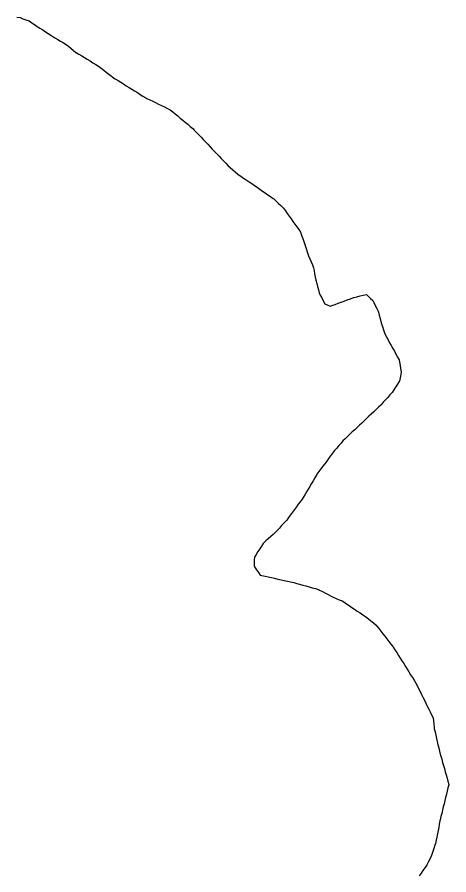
# Model space of a CAD drawing. Header units: millimetres. Extents: x 0 to 2762, y 6 to 2482.
# Drawn here: x 986.6 to 1118.6, y 1112.4 to 1375 of the extents above; entities that cross this region are included whole.
import ezdxf

# ---------------------------------------------------------------- set-up
doc = ezdxf.new("R2010")
doc.units = ezdxf.units.MM
doc.layers.add('ALL_HOLES', color=1, linetype='Continuous')
doc.layers.add('OUTLINE_ISLAND_01_HOLE_116', color=1, linetype='Continuous')

msp = doc.modelspace()

# ---------------------------------------------------------------- linework, layer by layer
at = {"layer": 'ALL_HOLES'}
msp.add_lwpolyline([(986.5552, 1374.9956), (987.5429, 1374.8391), (988.3738, 1374.5283), (989.3104, 1374.1779), (990.247, 1373.8275), (990.2487, 1373.8264), (991.0858, 1373.2793), (991.9229, 1372.7323), (992.76, 1372.1853), (993.5971, 1371.6383), (994.4342, 1371.0912), (995.2714, 1370.5442), (996.1085, 1369.9972), (996.9456, 1369.4502), (997.7827, 1368.9031), (998.1789, 1368.673), (999.0436, 1368.1708), (999.9083, 1367.6686), (1000.7731, 1367.1664), (1001.6378, 1366.6641), (1002.2896, 1366.1117), (1003.0524, 1365.4651), (1003.8153, 1364.8185), (1004.5781, 1364.1719), (1004.6344, 1364.1383), (1005.4931, 1363.6259), (1006.3518, 1363.1134), (1007.2105, 1362.601), (1008.0692, 1362.0885), (1008.9279, 1361.576), (1009.7866, 1361.0636), (1010.6454, 1360.5511), (1011.5041, 1360.0387), (1011.5196, 1360.0262), (1012.2978, 1359.3981), (1013.076, 1358.7701), (1013.8542, 1358.1421), (1014.6324, 1357.5141), (1015.4106, 1356.8861), (1015.7544, 1356.6706), (1016.6017, 1356.1394), (1017.4489, 1355.6082), (1018.2962, 1355.0771), (1019.1435, 1354.5459), (1019.9907, 1354.0147), (1020.838, 1353.4836), (1021.6853, 1352.9524), (1022.5325, 1352.4212), (1023.3798, 1351.8901), (1024.2271, 1351.3589), (1025.0743, 1350.8277), (1025.9216, 1350.2966), (1026.2547, 1350.1344), (1027.1538, 1349.6967), (1028.053, 1349.259), (1028.9521, 1348.8214), (1029.8512, 1348.3837), (1030.7503, 1347.946), (1031.6495, 1347.5083), (1032.5486, 1347.0706), (1033.4477, 1346.6329), (1034.1641, 1346.0381), (1034.9334, 1345.3993), (1035.7028, 1344.7605), (1036.4722, 1344.1217), (1037.2415, 1343.4829), (1038.0109, 1342.8441), (1038.7802, 1342.2052), (1039.5496, 1341.5664), (1040.319, 1340.9276), (1040.7867, 1340.4326), (1041.4736, 1339.7058), (1042.1604, 1338.979), (1042.8473, 1338.2522), (1043.5341, 1337.5254), (1044.2209, 1336.7986), (1044.9078, 1336.0718), (1045.5946, 1335.3449), (1046.2815, 1334.6181), (1046.9683, 1333.8913), (1047.6551, 1333.1645), (1048.342, 1332.4377), (1049.0288, 1331.7109), (1049.7156, 1330.9841), (1050.4025, 1330.2573), (1051.0893, 1329.5305), (1051.7844, 1328.9325), (1052.5424, 1328.2803), (1053.3005, 1327.6281), (1054.0586, 1326.9759), (1054.214, 1326.8692), (1055.0383, 1326.3031), (1055.8627, 1325.737), (1056.687, 1325.1709), (1057.5114, 1324.6049), (1058.3357, 1324.0388), (1059.1601, 1323.4727), (1059.9844, 1322.9066), (1060.8088, 1322.3405), (1061.6331, 1321.7744), (1062.4575, 1321.2084), (1063.2818, 1320.6423), (1064.1062, 1320.0762), (1064.9305, 1319.5101), (1065.0745, 1319.3742), (1065.8017, 1318.6878), (1066.529, 1318.0015), (1067.2562, 1317.3151), (1067.9835, 1316.6287), (1068.0596, 1316.5215), (1068.6385, 1315.7062), (1069.2174, 1314.8908), (1069.7964, 1314.0754), (1070.3753, 1313.26), (1070.9542, 1312.4446), (1071.5331, 1311.6293), (1072.1121, 1310.8139), (1072.691, 1309.9985), (1073.2699, 1309.1831), (1073.3776, 1308.8646), (1073.6979, 1307.9172), (1074.0181, 1306.9699), (1074.3384, 1306.0226), (1074.6586, 1305.0752), (1074.9789, 1304.1279), (1075.2991, 1303.1806), (1075.6194, 1302.2332), (1075.7412, 1301.9392), (1076.1242, 1301.0155), (1076.5072, 1300.0917), (1076.8901, 1299.168), (1077.2731, 1298.2442), (1077.3968, 1297.4532), (1077.5512, 1296.4652), (1077.7057, 1295.4772), (1077.7167, 1295.4347), (1077.9658, 1294.4662), (1078.215, 1293.4977), (1078.4642, 1292.5293), (1078.7134, 1291.5608), (1078.9625, 1290.5924), (1079.2934, 1289.9387), (1079.7449, 1289.0465), (1080.1965, 1288.1543), (1080.6481, 1287.262), (1081.4337, 1286.8989), (1082.3414, 1286.4792), (1082.8819, 1286.6844), (1083.8168, 1287.0392), (1084.7517, 1287.3941), (1085.6866, 1287.7489), (1086.6215, 1288.1038), (1087.5565, 1288.4587), (1088.4914, 1288.8135), (1089.4263, 1289.1684), (1089.5077, 1289.1876), (1090.4808, 1289.4177), (1091.454, 1289.6479), (1092.4271, 1289.878), (1093.4003, 1290.1081), (1093.9472, 1289.5931), (1094.6751, 1288.9075), (1095.4031, 1288.2219), (1095.6898, 1287.6388), (1096.131, 1286.7413), (1096.5721, 1285.8439), (1097.0133, 1284.9465), (1097.0792, 1284.6902), (1097.3285, 1283.7218), (1097.5778, 1282.7534), (1097.8271, 1281.7849), (1098.0763, 1280.8165), (1098.2817, 1280.2592), (1098.6276, 1279.3209), (1098.9734, 1278.3826), (1099.3192, 1277.4443), (1099.5214, 1277.0811), (1100.0079, 1276.2074), (1100.4943, 1275.3337), (1100.9808, 1274.46), (1101.4673, 1273.5864), (1101.9537, 1272.7127), (1102.4402, 1271.839), (1102.9267, 1270.9653), (1103.4132, 1270.0916), (1103.5329, 1269.3882), (1103.7008, 1268.4024), (1103.8687, 1267.4166), (1104.0366, 1266.4308), (1103.8813, 1265.5631), (1103.7052, 1264.5788), (1103.5291, 1263.5944), (1103.431, 1263.4442), (1102.8841, 1262.6071), (1102.3372, 1261.7699), (1101.7903, 1260.9327), (1101.2434, 1260.0955), (1101.2426, 1260.0946), (1100.5757, 1259.3495), (1099.9087, 1258.6044), (1099.2418, 1257.8592), (1098.5749, 1257.1141), (1097.908, 1256.369), (1097.8028, 1256.2692), (1097.0774, 1255.5809), (1096.3519, 1254.8926), (1095.6265, 1254.2043), (1094.9011, 1253.516), (1094.1757, 1252.8277), (1093.4502, 1252.1394), (1092.7248, 1251.4511), (1091.9994, 1250.7628), (1091.274, 1250.0745), (1090.5485, 1249.3862), (1089.8231, 1248.6979), (1089.0977, 1248.0096), (1088.3723, 1247.3213), (1087.6469, 1246.633), (1086.9214, 1245.9447), (1086.196, 1245.2564), (1085.6437, 1244.6163), (1084.9904, 1243.8592), (1084.3371, 1243.1021), (1083.6838, 1242.345), (1083.6564, 1242.3085), (1083.0566, 1241.5083), (1082.4567, 1240.7082), (1081.8569, 1239.9081), (1081.257, 1239.108), (1080.6572, 1238.3079), (1080.0574, 1237.5077), (1079.4575, 1236.7076), (1078.8577, 1235.9075), (1078.2578, 1235.1074), (1078.0936, 1234.8261), (1077.5892, 1233.9626), (1077.0848, 1233.0991), (1076.5805, 1232.2356), (1076.0761, 1231.3721), (1075.5717, 1230.5087), (1075.0674, 1229.6452), (1074.563, 1228.7817), (1074.0586, 1227.9182), (1073.7456, 1227.4892), (1073.1562, 1226.6815), (1072.5667, 1225.8737), (1071.9772, 1225.0659), (1071.3878, 1224.2581), (1070.7983, 1223.4503), (1070.2088, 1222.6425), (1069.6194, 1221.8347), (1069.0299, 1221.0269), (1068.8291, 1220.809), (1068.1514, 1220.0736), (1067.4738, 1219.3382), (1066.7961, 1218.6028), (1066.1184, 1217.8674), (1065.4408, 1217.1321), (1064.8962, 1216.6505), (1064.1471, 1215.9881), (1063.398, 1215.3257), (1062.6488, 1214.6633), (1061.8997, 1214.0009), (1061.8464, 1213.9178), (1061.3068, 1213.0759), (1060.7672, 1212.2339), (1060.2276, 1211.392), (1059.6879, 1210.5501), (1059.1483, 1209.7082), (1059.1239, 1208.9076), (1059.0935, 1207.9081), (1059.0631, 1206.9086), (1059.2195, 1206.6857), (1059.7941, 1205.8672), (1060.3687, 1205.0488), (1060.9433, 1204.2303), (1061.441, 1204.1171), (1062.4161, 1203.8955), (1063.3913, 1203.6738), (1064.3664, 1203.4521), (1065.3415, 1203.2304), (1066.3166, 1203.0087), (1067.2917, 1202.7871), (1068.2669, 1202.5654), (1069.242, 1202.3437), (1070.2171, 1202.122), (1071.1922, 1201.9003), (1072.1673, 1201.6786), (1072.988, 1201.4451), (1073.9498, 1201.1714), (1074.9117, 1200.8977), (1075.8735, 1200.624), (1076.8353, 1200.3503), (1077.7971, 1200.0766), (1078.7589, 1199.8029), (1079.0857, 1199.6299), (1079.9695, 1199.1621), (1080.8533, 1198.6942), (1081.7371, 1198.2264), (1082.6209, 1197.7585), (1083.2561, 1197.4817), (1084.1729, 1197.0822), (1085.0896, 1196.6828), (1086.0064, 1196.2833), (1086.4628, 1195.978), (1087.294, 1195.4221), (1088.1252, 1194.8662), (1088.9565, 1194.3103), (1089.7877, 1193.7544), (1090.6189, 1193.1984), (1091.4502, 1192.6425), (1092.2814, 1192.0866), (1093.1126, 1191.5307), (1093.2379, 1191.4301), (1094.0179, 1190.8043), (1094.7978, 1190.1784), (1095.5777, 1189.5525), (1096.3576, 1188.9267), (1096.5975, 1188.6198), (1097.2135, 1187.832), (1097.8294, 1187.0442), (1098.4454, 1186.2564), (1099.0613, 1185.4687), (1099.6772, 1184.6809), (1100.2932, 1183.8931), (1100.9091, 1183.1053), (1101.5251, 1182.3175), (1101.6116, 1182.1797), (1102.1438, 1181.3331), (1102.676, 1180.4865), (1103.2082, 1179.6399), (1103.7404, 1178.7932), (1104.2726, 1177.9466), (1104.8048, 1177.1), (1105.337, 1176.2534), (1105.8692, 1175.4067), (1106.4014, 1174.5601), (1106.9336, 1173.7135), (1107.4658, 1172.8669), (1107.9979, 1172.0202), (1108.5301, 1171.1736), (1108.9214, 1170.3804), (1109.3638, 1169.4836), (1109.8063, 1168.5868), (1110.2487, 1167.69), (1110.6911, 1166.7932), (1111.1335, 1165.8963), (1111.5759, 1164.9995), (1112.0183, 1164.1027), (1112.4607, 1163.2059), (1112.9031, 1162.3091), (1113.3455, 1161.4123), (1113.7879, 1160.5155), (1113.8828, 1159.5442), (1113.98, 1158.5489), (1114.0772, 1157.5537), (1114.1681, 1157.1538), (1114.3897, 1156.1787), (1114.6114, 1155.2036), (1114.833, 1154.2284), (1115.0547, 1153.2533), (1115.2763, 1152.2782), (1115.498, 1151.3031), (1115.7196, 1150.3279), (1115.876, 1149.7764), (1116.1487, 1148.8143), (1116.4215, 1147.8523), (1116.6942, 1146.8902), (1116.967, 1145.9281), (1117.2398, 1144.966), (1117.5125, 1144.0039), (1117.7853, 1143.0418), (1118.058, 1142.0798), (1118.3308, 1141.1177), (1118.6036, 1140.1556), (1118.5699, 1140.018), (1118.3324, 1139.0466), (1118.0949, 1138.0752), (1117.8574, 1137.1038), (1117.6198, 1136.1324), (1117.3823, 1135.161), (1117.1448, 1134.1897), (1116.9073, 1133.2183), (1116.6698, 1132.2469), (1116.4323, 1131.2755), (1116.1948, 1130.3041), (1115.9572, 1129.3327), (1115.8812, 1128.9423), (1115.6902, 1127.9607), (1115.4992, 1126.9791), (1115.3081, 1125.9975), (1115.1171, 1125.0159), (1114.9261, 1124.0343), (1114.7351, 1123.0528), (1114.544, 1122.0712), (1114.3567, 1121.4856), (1114.052, 1120.5331), (1113.7473, 1119.5807), (1113.4426, 1118.6282), (1113.2124, 1118.168), (1112.7651, 1117.2737), (1112.3178, 1116.3793), (1111.8704, 1115.4849), (1111.8394, 1115.4413), (1111.2598, 1114.6264), (1110.6802, 1113.8115), (1110.1006, 1112.9966), (1109.521, 1112.1817)], dxfattribs=at)
at = {"layer": 'OUTLINE_ISLAND_01_HOLE_116'}
msp.add_lwpolyline([(986.5552, 1374.9956), (987.5429, 1374.8391), (988.3738, 1374.5283), (989.3104, 1374.1779), (990.247, 1373.8275), (990.2487, 1373.8264), (991.0858, 1373.2793), (991.9229, 1372.7323), (992.76, 1372.1853), (993.5971, 1371.6383), (994.4342, 1371.0912), (995.2714, 1370.5442), (996.1085, 1369.9972), (996.9456, 1369.4502), (997.7827, 1368.9031), (998.1789, 1368.673), (999.0436, 1368.1708), (999.9083, 1367.6686), (1000.7731, 1367.1664), (1001.6378, 1366.6641), (1002.2896, 1366.1117), (1003.0524, 1365.4651), (1003.8153, 1364.8185), (1004.5781, 1364.1719), (1004.6344, 1364.1383), (1005.4931, 1363.6259), (1006.3518, 1363.1134), (1007.2105, 1362.601), (1008.0692, 1362.0885), (1008.9279, 1361.576), (1009.7866, 1361.0636), (1010.6454, 1360.5511), (1011.5041, 1360.0387), (1011.5196, 1360.0262), (1012.2978, 1359.3981), (1013.076, 1358.7701), (1013.8542, 1358.1421), (1014.6324, 1357.5141), (1015.4106, 1356.8861), (1015.7544, 1356.6706), (1016.6017, 1356.1394), (1017.4489, 1355.6082), (1018.2962, 1355.0771), (1019.1435, 1354.5459), (1019.9907, 1354.0147), (1020.838, 1353.4836), (1021.6853, 1352.9524), (1022.5325, 1352.4212), (1023.3798, 1351.8901), (1024.2271, 1351.3589), (1025.0743, 1350.8277), (1025.9216, 1350.2966), (1026.2547, 1350.1344), (1027.1538, 1349.6967), (1028.053, 1349.259), (1028.9521, 1348.8214), (1029.8512, 1348.3837), (1030.7503, 1347.946), (1031.6495, 1347.5083), (1032.5486, 1347.0706), (1033.4477, 1346.6329), (1034.1641, 1346.0381), (1034.9334, 1345.3993), (1035.7028, 1344.7605), (1036.4722, 1344.1217), (1037.2415, 1343.4829), (1038.0109, 1342.8441), (1038.7802, 1342.2052), (1039.5496, 1341.5664), (1040.319, 1340.9276), (1040.7867, 1340.4326), (1041.4736, 1339.7058), (1042.1604, 1338.979), (1042.8473, 1338.2522), (1043.5341, 1337.5254), (1044.2209, 1336.7986), (1044.9078, 1336.0718), (1045.5946, 1335.3449), (1046.2815, 1334.6181), (1046.9683, 1333.8913), (1047.6551, 1333.1645), (1048.342, 1332.4377), (1049.0288, 1331.7109), (1049.7156, 1330.9841), (1050.4025, 1330.2573), (1051.0893, 1329.5305), (1051.7844, 1328.9325), (1052.5424, 1328.2803), (1053.3005, 1327.6281), (1054.0586, 1326.9759), (1054.214, 1326.8692), (1055.0383, 1326.3031), (1055.8627, 1325.737), (1056.687, 1325.1709), (1057.5114, 1324.6049), (1058.3357, 1324.0388), (1059.1601, 1323.4727), (1059.9844, 1322.9066), (1060.8088, 1322.3405), (1061.6331, 1321.7744), (1062.4575, 1321.2084), (1063.2818, 1320.6423), (1064.1062, 1320.0762), (1064.9305, 1319.5101), (1065.0745, 1319.3742), (1065.8017, 1318.6878), (1066.529, 1318.0015), (1067.2562, 1317.3151), (1067.9835, 1316.6287), (1068.0596, 1316.5215), (1068.6385, 1315.7062), (1069.2174, 1314.8908), (1069.7964, 1314.0754), (1070.3753, 1313.26), (1070.9542, 1312.4446), (1071.5331, 1311.6293), (1072.1121, 1310.8139), (1072.691, 1309.9985), (1073.2699, 1309.1831), (1073.3776, 1308.8646), (1073.6979, 1307.9172), (1074.0181, 1306.9699), (1074.3384, 1306.0226), (1074.6586, 1305.0752), (1074.9789, 1304.1279), (1075.2991, 1303.1806), (1075.6194, 1302.2332), (1075.7412, 1301.9392), (1076.1242, 1301.0155), (1076.5072, 1300.0917), (1076.8901, 1299.168), (1077.2731, 1298.2442), (1077.3968, 1297.4532), (1077.5512, 1296.4652), (1077.7057, 1295.4772), (1077.7167, 1295.4347), (1077.9658, 1294.4662), (1078.215, 1293.4977), (1078.4642, 1292.5293), (1078.7134, 1291.5608), (1078.9625, 1290.5924), (1079.2934, 1289.9387), (1079.7449, 1289.0465), (1080.1965, 1288.1543), (1080.6481, 1287.262), (1081.4337, 1286.8989), (1082.3414, 1286.4792), (1082.8819, 1286.6844), (1083.8168, 1287.0392), (1084.7517, 1287.3941), (1085.6866, 1287.7489), (1086.6215, 1288.1038), (1087.5565, 1288.4587), (1088.4914, 1288.8135), (1089.4263, 1289.1684), (1089.5077, 1289.1876), (1090.4808, 1289.4177), (1091.454, 1289.6479), (1092.4271, 1289.878), (1093.4003, 1290.1081), (1093.9472, 1289.5931), (1094.6751, 1288.9075), (1095.4031, 1288.2219), (1095.6898, 1287.6388), (1096.131, 1286.7413), (1096.5721, 1285.8439), (1097.0133, 1284.9465), (1097.0792, 1284.6902), (1097.3285, 1283.7218), (1097.5778, 1282.7534), (1097.8271, 1281.7849), (1098.0763, 1280.8165), (1098.2817, 1280.2592), (1098.6276, 1279.3209), (1098.9734, 1278.3826), (1099.3192, 1277.4443), (1099.5214, 1277.0811), (1100.0079, 1276.2074), (1100.4943, 1275.3337), (1100.9808, 1274.46), (1101.4673, 1273.5864), (1101.9537, 1272.7127), (1102.4402, 1271.839), (1102.9267, 1270.9653), (1103.4132, 1270.0916), (1103.5329, 1269.3882), (1103.7008, 1268.4024), (1103.8687, 1267.4166), (1104.0366, 1266.4308), (1103.8813, 1265.5631), (1103.7052, 1264.5788), (1103.5291, 1263.5944), (1103.431, 1263.4442), (1102.8841, 1262.6071), (1102.3372, 1261.7699), (1101.7903, 1260.9327), (1101.2434, 1260.0955), (1101.2426, 1260.0946), (1100.5757, 1259.3495), (1099.9087, 1258.6044), (1099.2418, 1257.8592), (1098.5749, 1257.1141), (1097.908, 1256.369), (1097.8028, 1256.2692), (1097.0774, 1255.5809), (1096.3519, 1254.8926), (1095.6265, 1254.2043), (1094.9011, 1253.516), (1094.1757, 1252.8277), (1093.4502, 1252.1394), (1092.7248, 1251.4511), (1091.9994, 1250.7628), (1091.274, 1250.0745), (1090.5485, 1249.3862), (1089.8231, 1248.6979), (1089.0977, 1248.0096), (1088.3723, 1247.3213), (1087.6469, 1246.633), (1086.9214, 1245.9447), (1086.196, 1245.2564), (1085.6437, 1244.6163), (1084.9904, 1243.8592), (1084.3371, 1243.1021), (1083.6838, 1242.345), (1083.6564, 1242.3085), (1083.0566, 1241.5083), (1082.4567, 1240.7082), (1081.8569, 1239.9081), (1081.257, 1239.108), (1080.6572, 1238.3079), (1080.0574, 1237.5077), (1079.4575, 1236.7076), (1078.8577, 1235.9075), (1078.2578, 1235.1074), (1078.0936, 1234.8261), (1077.5892, 1233.9626), (1077.0848, 1233.0991), (1076.5805, 1232.2356), (1076.0761, 1231.3721), (1075.5717, 1230.5087), (1075.0674, 1229.6452), (1074.563, 1228.7817), (1074.0586, 1227.9182), (1073.7456, 1227.4892), (1073.1562, 1226.6815), (1072.5667, 1225.8737), (1071.9772, 1225.0659), (1071.3878, 1224.2581), (1070.7983, 1223.4503), (1070.2088, 1222.6425), (1069.6194, 1221.8347), (1069.0299, 1221.0269), (1068.8291, 1220.809), (1068.1514, 1220.0736), (1067.4738, 1219.3382), (1066.7961, 1218.6028), (1066.1184, 1217.8674), (1065.4408, 1217.1321), (1064.8962, 1216.6505), (1064.1471, 1215.9881), (1063.398, 1215.3257), (1062.6488, 1214.6633), (1061.8997, 1214.0009), (1061.8464, 1213.9178), (1061.3068, 1213.0759), (1060.7672, 1212.2339), (1060.2276, 1211.392), (1059.6879, 1210.5501), (1059.1483, 1209.7082), (1059.1239, 1208.9076), (1059.0935, 1207.9081), (1059.0631, 1206.9086), (1059.2195, 1206.6857), (1059.7941, 1205.8672), (1060.3687, 1205.0488), (1060.9433, 1204.2303), (1061.441, 1204.1171), (1062.4161, 1203.8955), (1063.3913, 1203.6738), (1064.3664, 1203.4521), (1065.3415, 1203.2304), (1066.3166, 1203.0087), (1067.2917, 1202.7871), (1068.2669, 1202.5654), (1069.242, 1202.3437), (1070.2171, 1202.122), (1071.1922, 1201.9003), (1072.1673, 1201.6786), (1072.988, 1201.4451), (1073.9498, 1201.1714), (1074.9117, 1200.8977), (1075.8735, 1200.624), (1076.8353, 1200.3503), (1077.7971, 1200.0766), (1078.7589, 1199.8029), (1079.0857, 1199.6299), (1079.9695, 1199.1621), (1080.8533, 1198.6942), (1081.7371, 1198.2264), (1082.6209, 1197.7585), (1083.2561, 1197.4817), (1084.1729, 1197.0822), (1085.0896, 1196.6828), (1086.0064, 1196.2833), (1086.4628, 1195.978), (1087.294, 1195.4221), (1088.1252, 1194.8662), (1088.9565, 1194.3103), (1089.7877, 1193.7544), (1090.6189, 1193.1984), (1091.4502, 1192.6425), (1092.2814, 1192.0866), (1093.1126, 1191.5307), (1093.2379, 1191.4301), (1094.0179, 1190.8043), (1094.7978, 1190.1784), (1095.5777, 1189.5525), (1096.3576, 1188.9267), (1096.5975, 1188.6198), (1097.2135, 1187.832), (1097.8294, 1187.0442), (1098.4454, 1186.2564), (1099.0613, 1185.4687), (1099.6772, 1184.6809), (1100.2932, 1183.8931), (1100.9091, 1183.1053), (1101.5251, 1182.3175), (1101.6116, 1182.1797), (1102.1438, 1181.3331), (1102.676, 1180.4865), (1103.2082, 1179.6399), (1103.7404, 1178.7932), (1104.2726, 1177.9466), (1104.8048, 1177.1), (1105.337, 1176.2534), (1105.8692, 1175.4067), (1106.4014, 1174.5601), (1106.9336, 1173.7135), (1107.4658, 1172.8669), (1107.9979, 1172.0202), (1108.5301, 1171.1736), (1108.9214, 1170.3804), (1109.3638, 1169.4836), (1109.8063, 1168.5868), (1110.2487, 1167.69), (1110.6911, 1166.7932), (1111.1335, 1165.8963), (1111.5759, 1164.9995), (1112.0183, 1164.1027), (1112.4607, 1163.2059), (1112.9031, 1162.3091), (1113.3455, 1161.4123), (1113.7879, 1160.5155), (1113.8828, 1159.5442), (1113.98, 1158.5489), (1114.0772, 1157.5537), (1114.1681, 1157.1538), (1114.3897, 1156.1787), (1114.6114, 1155.2036), (1114.833, 1154.2284), (1115.0547, 1153.2533), (1115.2763, 1152.2782), (1115.498, 1151.3031), (1115.7196, 1150.3279), (1115.876, 1149.7764), (1116.1487, 1148.8143), (1116.4215, 1147.8523), (1116.6942, 1146.8902), (1116.967, 1145.9281), (1117.2398, 1144.966), (1117.5125, 1144.0039), (1117.7853, 1143.0418), (1118.058, 1142.0798), (1118.3308, 1141.1177), (1118.6036, 1140.1556), (1118.5699, 1140.018), (1118.3324, 1139.0466), (1118.0949, 1138.0752), (1117.8574, 1137.1038), (1117.6198, 1136.1324), (1117.3823, 1135.161), (1117.1448, 1134.1897), (1116.9073, 1133.2183), (1116.6698, 1132.2469), (1116.4323, 1131.2755), (1116.1948, 1130.3041), (1115.9572, 1129.3327), (1115.8812, 1128.9423), (1115.6902, 1127.9607), (1115.4992, 1126.9791), (1115.3081, 1125.9975), (1115.1171, 1125.0159), (1114.9261, 1124.0343), (1114.7351, 1123.0528), (1114.544, 1122.0712), (1114.3567, 1121.4856), (1114.052, 1120.5331), (1113.7473, 1119.5807), (1113.4426, 1118.6282), (1113.2124, 1118.168), (1112.7651, 1117.2737), (1112.3178, 1116.3793), (1111.8704, 1115.4849), (1111.8394, 1115.4413), (1111.2598, 1114.6264), (1110.6802, 1113.8115), (1110.1006, 1112.9966), (1109.521, 1112.1817)], dxfattribs=at)

doc.saveas('drawing.dxf')
